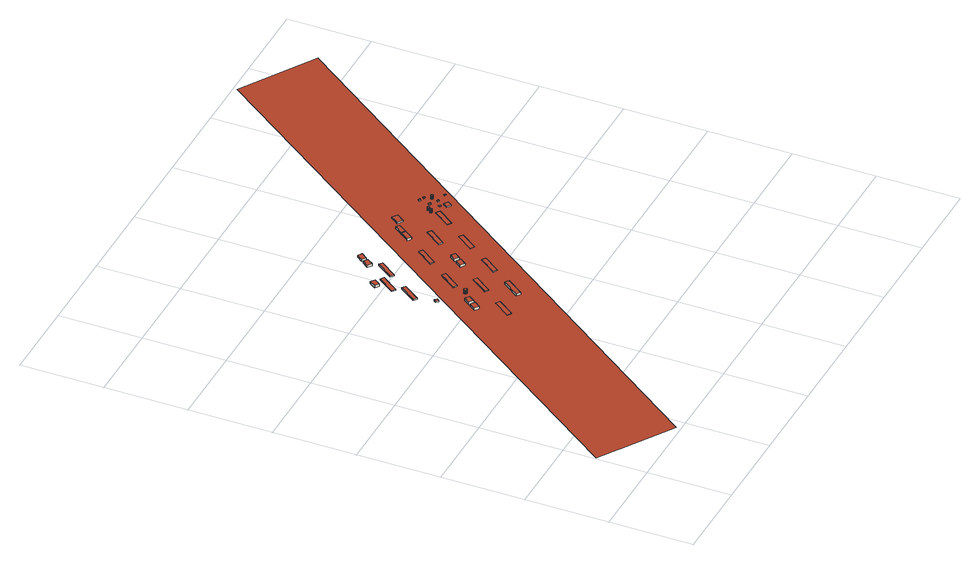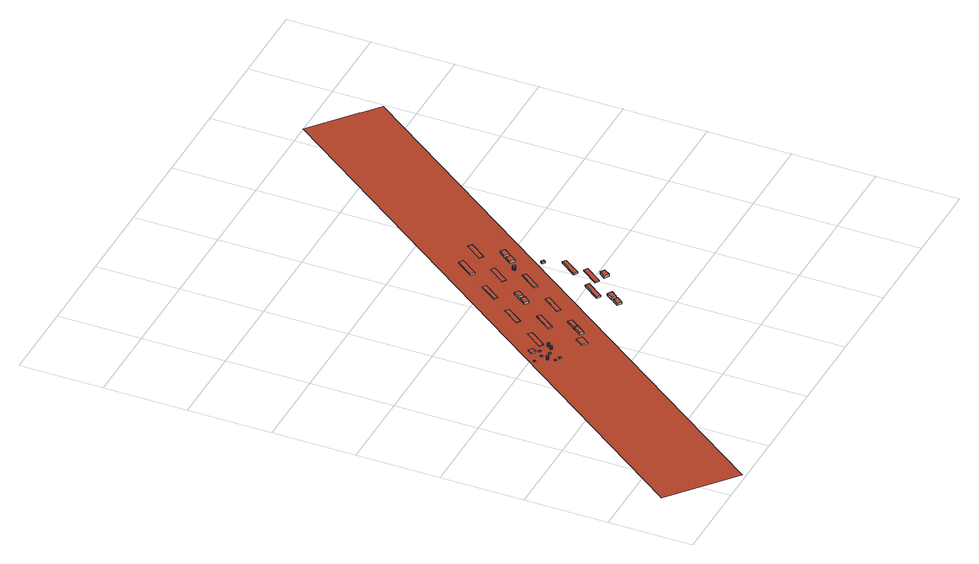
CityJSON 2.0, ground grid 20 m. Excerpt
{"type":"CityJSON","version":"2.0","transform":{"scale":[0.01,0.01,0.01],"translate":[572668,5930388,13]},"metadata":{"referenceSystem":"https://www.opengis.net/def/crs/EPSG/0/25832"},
"CityObjects":{
"building1":{"type":"Building","attributes":{"Grundfläche 2D":"14176.517365","Grundhöhe NN":"4.677"},"children":["building1-1","building1-2","building1-3","building1-4","building1-5","building1-6","building1-7","building1-8","building1-9","building1-10","building1-11","building1-12","building1-13","building1-14","building1-15","building1-16","building1-17","building1-18","building1-19","building1-20","building1-21","building1-22","building1-23","building1-24","building1-25","building1-26","building1-27","building1-28","building1-29","building1-30","building1-31","building1-32","building1-33","building1-34"],"geometry":[{"type":"MultiSurface","lod":"3","boundaries":[[[0,1,2,3,4,5,6,7]]],"semantics":{"surfaces":[{"type":"RoofSurface"}],"values":[0]}}]},
"building1-1":{"type":"BuildingInstallation","parents":["building1"],"geometry":[{"type":"MultiSurface","lod":"3","boundaries":[[[8,9,10,11]],[[11,10,12,13]],[[8,11,13,14]],[[9,8,14,15]],[[10,9,15,12]]],"semantics":{"surfaces":[{"type":"RoofSurface"},{"type":"WallSurface"}],"values":[0,1,1,1,1]}}]},
"building1-2":{"type":"BuildingInstallation","parents":["building1"],"geometry":[{"type":"MultiSurface","lod":"3","boundaries":[[[16,17,18,19]],[[19,18,20,21]],[[16,19,21,22]],[[17,16,22,23]],[[18,17,23,20]]],"semantics":{"surfaces":[{"type":"RoofSurface"},{"type":"WallSurface"}],"values":[0,1,1,1,1]}}]},
"building1-3":{"type":"BuildingInstallation","parents":["building1"],"geometry":[{"type":"MultiSurface","lod":"3","boundaries":[[[24,25,26,27]],[[27,26,28,29]],[[24,27,29,30]],[[25,24,30,31]],[[26,25,31,28]]],"semantics":{"surfaces":[{"type":"RoofSurface"},{"type":"WallSurface"}],"values":[0,1,1,1,1]}}]},
"building1-4":{"type":"BuildingInstallation","parents":["building1"],"geometry":[{"type":"MultiSurface","lod":"3","boundaries":[[[32,33,34,35,36]],[[34,33,37,38]],[[35,34,38,39]],[[36,35,39,40]],[[37,33,32,36,40,41]]],"semantics":{"surfaces":[{"type":"RoofSurface"},{"type":"WallSurface"}],"values":[0,1,1,1,1]}}]},
"building1-5":{"type":"BuildingInstallation","parents":["building1"],"geometry":[{"type":"MultiSurface","lod":"3","boundaries":[[[42,43,44,45]],[[45,44,46,47]],[[42,45,47,48]],[[43,42,48,49]],[[44,43,49,46]]],"semantics":{"surfaces":[{"type":"RoofSurface"},{"type":"WallSurface"}],"values":[0,1,1,1,1]}}]},
"building1-6":{"type":"BuildingInstallation","parents":["building1"],"geometry":[{"type":"MultiSurface","lod":"3","boundaries":[[[50,51,52,53,54]],[[55,56,50,54]],[[56,57,51,50]],[[57,58,52,51]],[[58,59,55,54,53,52]]],"semantics":{"surfaces":[{"type":"RoofSurface"},{"type":"WallSurface"}],"values":[0,1,1,1,1]}}]},
"building1-7":{"type":"BuildingInstallation","parents":["building1"],"geometry":[{"type":"MultiSurface","lod":"3","boundaries":[[[60,61,62,63,64,65,66,67,68,69,70,71,72,73,74,75,76,77,78,79,80,81,82,83,84,85,86,87,88,89,90,91,92,93,94,95,96,97,98,99,100,101,102,103,104,105,106,107]],[[69,68,108,109]],[[70,69,109,110]],[[71,70,110,111]],[[72,71,111,112]],[[67,66,113,114]],[[68,67,114,108]],[[73,72,112,115]],[[74,73,115,116]],[[75,74,116,117]],[[76,75,117,118]],[[77,76,118,119]],[[78,77,119,120]],[[79,78,120,121]],[[80,79,121,122]],[[81,80,122,123]],[[82,81,123,124]],[[83,82,124,125]],[[84,83,125,126]],[[85,84,126,127]],[[86,85,127,128]],[[87,86,128,129]],[[88,87,129,130]],[[89,88,130,131]],[[90,89,131,132]],[[91,90,132,133]],[[92,91,133,134]],[[93,92,134,135]],[[94,93,135,136]],[[95,94,136,137]],[[96,95,137,138]],[[97,96,138,139]],[[98,97,139,140]],[[99,98,140,141]],[[100,99,141,142]],[[101,100,142,143]],[[102,101,143,144]],[[103,102,144,145]],[[104,103,145,146]],[[105,104,146,147]],[[106,105,147,148]],[[107,106,148,149]],[[60,107,149,150]],[[61,60,150,151]],[[62,61,151,152]],[[63,62,152,153]],[[64,63,153,154]],[[65,64,154,155]],[[66,65,155,113]]],"semantics":{"surfaces":[{"type":"RoofSurface"},{"type":"WallSurface"}],"values":[0,1,1,1,1,1,1,1,1,1,1,1,1,1,1,1,1,1,1,1,1,1,1,1,1,1,1,1,1,1,1,1,1,1,1,1,1,1,1,1,1,1,1,1,1,1,1,1,1]}}]},
"building1-8":{"type":"BuildingInstallation","parents":["building1"],"geometry":[{"type":"MultiSurface","lod":"3","boundaries":[[[156,157,158,159]],[[159,158,160,161]],[[156,159,161,162]],[[157,156,162,163]],[[158,157,163,160]]],"semantics":{"surfaces":[{"type":"RoofSurface"},{"type":"WallSurface"}],"values":[0,1,1,1,1]}}]},
"building1-9":{"type":"BuildingInstallation","parents":["building1"],"geometry":[{"type":"MultiSurface","lod":"3","boundaries":[[[164,165,166,167]],[[167,166,168,169]],[[164,167,169,170]],[[165,164,170,171]],[[166,165,171,168]]],"semantics":{"surfaces":[{"type":"RoofSurface"},{"type":"WallSurface"}],"values":[0,1,1,1,1]}}]},
"building1-10":{"type":"BuildingInstallation","parents":["building1"],"geometry":[{"type":"MultiSurface","lod":"3","boundaries":[[[172,173,174,175]],[[175,174,176,177]],[[172,175,177,178]],[[173,172,178,179]],[[174,173,179,176]]],"semantics":{"surfaces":[{"type":"RoofSurface"},{"type":"WallSurface"}],"values":[0,1,1,1,1]}}]},
"building1-11":{"type":"BuildingInstallation","parents":["building1"],"geometry":[{"type":"MultiSurface","lod":"3","boundaries":[[[180,181,182,183]],[[183,182,184,185]],[[180,183,185,186]],[[181,180,186,187]],[[182,181,187,184]]],"semantics":{"surfaces":[{"type":"RoofSurface"},{"type":"WallSurface"}],"values":[0,1,1,1,1]}}]},
"building1-12":{"type":"BuildingInstallation","parents":["building1"],"geometry":[{"type":"MultiSurface","lod":"3","boundaries":[[[188,189,190,191]],[[191,190,192,193]],[[188,191,193,194]],[[189,188,194,195]],[[190,189,195,192]]],"semantics":{"surfaces":[{"type":"RoofSurface"},{"type":"WallSurface"}],"values":[0,1,1,1,1]}}]},
"building1-13":{"type":"BuildingInstallation","parents":["building1"],"geometry":[{"type":"MultiSurface","lod":"3","boundaries":[[[196,197,198,199]],[[199,198,200,201]],[[196,199,201,202]],[[197,196,202,203]],[[198,197,203,200]]],"semantics":{"surfaces":[{"type":"RoofSurface"},{"type":"WallSurface"}],"values":[0,1,1,1,1]}}]},
"building1-14":{"type":"BuildingInstallation","parents":["building1"],"geometry":[{"type":"MultiSurface","lod":"3","boundaries":[[[204,205,206,207,208]],[[206,205,209,210]],[[207,206,210,211]],[[208,207,211,212]],[[209,205,204,208,212,213]]],"semantics":{"surfaces":[{"type":"RoofSurface"},{"type":"WallSurface"}],"values":[0,1,1,1,1]}}]},
"building1-15":{"type":"BuildingInstallation","parents":["building1"],"geometry":[{"type":"MultiSurface","lod":"3","boundaries":[[[214,215,216,217]],[[218,219,215,214]],[[219,220,216,215]],[[220,221,217,216]],[[221,218,214,217]]],"semantics":{"surfaces":[{"type":"RoofSurface"},{"type":"WallSurface"}],"values":[0,1,1,1,1]}}]},
"building1-16":{"type":"BuildingInstallation","parents":["building1"],"geometry":[{"type":"MultiSurface","lod":"3","boundaries":[[[222,223,224,225]],[[225,224,226,227]],[[222,225,227,228]],[[223,222,228,229]],[[224,223,229,226]]],"semantics":{"surfaces":[{"type":"RoofSurface"},{"type":"WallSurface"}],"values":[0,1,1,1,1]}}]},
"building1-17":{"type":"BuildingInstallation","parents":["building1"],"geometry":[{"type":"MultiSurface","lod":"3","boundaries":[[[230,231,232,233]],[[233,232,234,235]],[[230,233,235,236]],[[231,230,236,237]],[[232,231,237,234]]],"semantics":{"surfaces":[{"type":"RoofSurface"},{"type":"WallSurface"}],"values":[0,1,1,1,1]}}]},
"building1-18":{"type":"BuildingInstallation","parents":["building1"],"geometry":[{"type":"MultiSurface","lod":"3","boundaries":[[[238,239,240,241,242]],[[240,239,243,244]],[[241,240,244,245]],[[242,241,245,246]],[[243,239,238,242,246,247]]],"semantics":{"surfaces":[{"type":"RoofSurface"},{"type":"WallSurface"}],"values":[0,1,1,1,1]}}]},
"building1-19":{"type":"BuildingInstallation","parents":["building1"],"geometry":[{"type":"MultiSurface","lod":"3","boundaries":[[[248,249,250,251]],[[252,253,251,250]],[[253,254,248,251]],[[249,248,254,255]],[[250,249,255,252]]],"semantics":{"surfaces":[{"type":"RoofSurface"},{"type":"WallSurface"}],"values":[0,1,1,1,1]}}]},
"building1-20":{"type":"BuildingInstallation","parents":["building1"],"geometry":[{"type":"MultiSurface","lod":"3","boundaries":[[[256,257,258,259]],[[259,258,260,261]],[[256,259,261,262]],[[257,256,262,263]],[[258,257,263,260]]],"semantics":{"surfaces":[{"type":"RoofSurface"},{"type":"WallSurface"}],"values":[0,1,1,1,1]}}]},
"building1-21":{"type":"BuildingInstallation","parents":["building1"],"geometry":[{"type":"MultiSurface","lod":"3","boundaries":[[[264,265,266,267]],[[267,266,268,269]],[[264,267,269,270]],[[265,264,270,271]],[[266,265,271,268]]],"semantics":{"surfaces":[{"type":"RoofSurface"},{"type":"WallSurface"}],"values":[0,1,1,1,1]}}]},
"building1-22":{"type":"BuildingInstallation","parents":["building1"],"geometry":[{"type":"MultiSurface","lod":"3","boundaries":[[[272,273,274,275]],[[275,274,276,277]],[[272,275,277,278]],[[273,272,278,279]],[[274,273,279,276]]],"semantics":{"surfaces":[{"type":"RoofSurface"},{"type":"WallSurface"}],"values":[0,1,1,1,1]}}]},
"building1-23":{"type":"BuildingInstallation","parents":["building1"],"geometry":[{"type":"MultiSurface","lod":"3","boundaries":[[[280,281,282,283]],[[283,282,284,285]],[[280,283,285,286]],[[281,280,286,287]],[[282,281,287,284]]],"semantics":{"surfaces":[{"type":"RoofSurface"},{"type":"WallSurface"}],"values":[0,1,1,1,1]}}]},
"building1-24":{"type":"BuildingInstallation","parents":["building1"],"geometry":[{"type":"MultiSurface","lod":"3","boundaries":[[[288,289,290,291]],[[291,290,292,293]],[[288,291,293,294]],[[289,288,294,295]],[[290,289,295,292]]],"semantics":{"surfaces":[{"type":"RoofSurface"},{"type":"WallSurface"}],"values":[0,1,1,1,1]}}]},
"building1-25":{"type":"BuildingInstallation","parents":["building1"],"geometry":[{"type":"MultiSurface","lod":"3","boundaries":[[[296,297,298,299,300,301,302,303,304,305,306,307,308,309,310,311,312,313,314,315,316,317,318,319,320,321,322,323,324,325,326,327,328,329,330,331,332,333,334]],[[299,298,335,336]],[[300,299,336,337]],[[296,334,338,339]],[[297,296,339,340]],[[298,297,340,335]],[[301,300,337,341]],[[302,301,341,342]],[[303,302,342,343]],[[304,303,343,344]],[[305,304,344,345]],[[306,305,345,346]],[[307,306,346,347]],[[308,307,347,348]],[[309,308,348,349]],[[310,309,349,350]],[[311,310,350,351]],[[312,311,351,352]],[[313,312,352,353]],[[314,313,353,354]],[[315,314,354,355]],[[316,315,355,356]],[[317,316,356,357]],[[318,317,357,358]],[[319,318,358,359]],[[320,319,359,360]],[[321,320,360,361]],[[322,321,361,362]],[[323,322,362,363]],[[324,323,363,364]],[[325,324,364,365]],[[326,325,365,366]],[[327,326,366,367]],[[328,327,367,368]],[[329,328,368,369]],[[330,329,369,370]],[[331,330,370,371]],[[332,331,371,372]],[[333,332,372,373]],[[334,333,373,338]]],"semantics":{"surfaces":[{"type":"RoofSurface"},{"type":"WallSurface"}],"values":[0,1,1,1,1,1,1,1,1,1,1,1,1,1,1,1,1,1,1,1,1,1,1,1,1,1,1,1,1,1,1,1,1,1,1,1,1,1,1,1]}}]},
"building1-26":{"type":"BuildingInstallation","parents":["building1"],"geometry":[{"type":"MultiSurface","lod":"3","boundaries":[[[374,375,376,377,378,379,380,381,382,383,384,385,386,387,388,389,390,391,392,393,394,395,396,397,398,399,400,401,402,403,404,405,406,407,408,409,410,411,412,413,414,415,416,417,418,419,420,421,422,423,424,425,426,427,428,429,430,431,432,433,434,435,436,437,438,439,440,441,442,443,444,445]],[[446,447,378,377]],[[447,448,379,378]],[[449,450,444,443]],[[450,451,445,444]],[[451,452,453,375,374,445]],[[453,454,446,377,376,375]],[[448,455,380,379]],[[455,456,381,380]],[[456,457,382,381]],[[457,458,383,382]],[[458,459,384,383]],[[459,460,385,384]],[[460,461,386,385]],[[461,462,387,386]],[[462,463,388,387]],[[463,464,389,388]],[[464,465,390,389]],[[465,466,391,390]],[[466,467,468,393,392,391]],[[468,469,394,393]],[[469,470,395,394]],[[470,471,396,395]],[[471,472,397,396]],[[472,473,398,397]],[[473,474,399,398]],[[474,475,400,399]],[[475,476,401,400]],[[476,477,402,401]],[[477,478,479,404,403,402]],[[479,480,405,404]],[[480,481,406,405]],[[481,482,407,406]],[[482,483,408,407]],[[483,484,409,408]],[[484,485,410,409]],[[485,486,411,410]],[[486,487,412,411]],[[487,488,489,414,413,412]],[[490,491,416,415]],[[489,490,415,414]],[[491,492,493,418,417,416]],[[493,494,419,418]],[[494,495,420,419]],[[495,496,421,420]],[[496,497,422,421]],[[497,498,423,422]],[[498,499,500,425,424,423]],[[500,501,426,425]],[[501,502,427,426]],[[502,503,428,427]],[[503,504,429,428]],[[504,505,430,429]],[[505,506,431,430]],[[506,507,432,431]],[[507,508,433,432]],[[509,510,435,434]],[[508,509,434,433]],[[510,511,436,435]],[[511,512,437,436]],[[512,513,438,437]],[[513,514,439,438]],[[514,515,440,439]],[[515,516,441,440]],[[516,517,442,441]],[[517,449,443,442]]],"semantics":{"surfaces":[{"type":"RoofSurface"},{"type":"WallSurface"}],"values":[0,1,1,1,1,1,1,1,1,1,1,1,1,1,1,1,1,1,1,1,1,1,1,1,1,1,1,1,1,1,1,1,1,1,1,1,1,1,1,1,1,1,1,1,1,1,1,1,1,1,1,1,1,1,1,1,1,1,1,1,1,1,1,1,1,1]}}]},
"building1-27":{"type":"BuildingInstallation","parents":["building1"],"geometry":[{"type":"MultiSurface","lod":"3","boundaries":[[[518,519,520,521]],[[522,523,519,518]],[[523,524,520,519]],[[524,525,521,520]],[[525,522,518,521]]],"semantics":{"surfaces":[{"type":"RoofSurface"},{"type":"WallSurface"}],"values":[0,1,1,1,1]}}]},
"building1-28":{"type":"BuildingInstallation","parents":["building1"],"geometry":[{"type":"MultiSurface","lod":"3","boundaries":[[[526,527,528,529]],[[529,528,530,531]],[[526,529,531,532]],[[527,526,532,533]],[[528,527,533,530]]],"semantics":{"surfaces":[{"type":"RoofSurface"},{"type":"WallSurface"}],"values":[0,1,1,1,1]}}]},
"building1-29":{"type":"BuildingInstallation","parents":["building1"],"geometry":[{"type":"MultiSurface","lod":"3","boundaries":[[[534,535,536,537]],[[537,536,538,539]],[[534,537,539,540]],[[535,534,540,541]],[[536,535,541,538]]],"semantics":{"surfaces":[{"type":"RoofSurface"},{"type":"WallSurface"}],"values":[0,1,1,1,1]}}]},
"building1-30":{"type":"BuildingInstallation","parents":["building1"],"geometry":[{"type":"MultiSurface","lod":"3","boundaries":[[[542,543,544,545]],[[545,544,546,547]],[[542,545,547,548]],[[543,542,548,549]],[[544,543,549,546]]],"semantics":{"surfaces":[{"type":"RoofSurface"},{"type":"WallSurface"}],"values":[0,1,1,1,1]}}]},
"building1-31":{"type":"BuildingInstallation","parents":["building1"],"geometry":[{"type":"MultiSurface","lod":"3","boundaries":[[[550,551,552,553]],[[550,553,554,555]],[[553,552,556,554]],[[551,550,555,557]],[[552,551,557,556]]],"semantics":{"surfaces":[{"type":"RoofSurface"},{"type":"WallSurface"}],"values":[0,1,1,1,1]}}]},
"building1-32":{"type":"BuildingInstallation","parents":["building1"],"geometry":[{"type":"MultiSurface","lod":"3","boundaries":[[[558,559,560,561,562,563,564,565,566,567,568,569,570,571,572,573,574,575,576,577,578,579,580,581,582,583,584,585,586,587,588,589,590,591,592,593,594,595,596,597,598,599,600,601,602,603,604,605,606,607,608,609,610,611,612,613,614,615,616,617,618,619,620,621,622,623,624,625,626,627,628,629,630,631,632,633,634,635,636,637,638,639,640,641]],[[642,643,561,560]],[[643,644,562,561]],[[644,645,563,562]],[[645,646,564,563]],[[646,647,648,566,565,564]],[[648,649,567,566]],[[649,650,568,567]],[[650,651,569,568]],[[652,642,560,559]],[[651,653,570,569]],[[653,654,571,570]],[[654,655,572,571]],[[655,656,573,572]],[[656,657,574,573]],[[657,658,575,574]],[[658,659,576,575]],[[659,660,577,576]],[[660,661,578,577]],[[661,662,579,578]],[[662,663,580,579]],[[663,664,581,580]],[[664,665,582,581]],[[665,666,583,582]],[[666,667,584,583]],[[667,668,585,584]],[[668,669,586,585]],[[669,670,587,586]],[[670,671,588,587]],[[671,672,589,588]],[[672,673,590,589]],[[673,674,591,590]],[[674,675,592,591]],[[675,676,677,594,593,592]],[[677,678,595,594]],[[678,679,596,595]],[[679,680,597,596]],[[680,681,598,597]],[[681,682,599,598]],[[682,683,600,599]],[[683,684,601,600]],[[684,685,602,601]],[[685,686,603,602]],[[686,687,604,603]],[[687,688,605,604]],[[688,689,606,605]],[[689,690,691,608,607,606]],[[691,692,693,610,609,608]],[[693,694,611,610]],[[694,695,612,611]],[[695,696,613,612]],[[696,697,614,613]],[[697,698,615,614]],[[698,699,616,615]],[[699,700,617,616]],[[700,701,618,617]],[[701,702,703,620,619,618]],[[703,704,705,622,621,620]],[[705,706,623,622]],[[706,707,624,623]],[[707,708,625,624]],[[708,709,626,625]],[[709,710,627,626]],[[710,711,628,627]],[[711,712,629,628]],[[712,713,630,629]],[[713,714,631,630]],[[714,715,632,631]],[[715,716,633,632]],[[716,717,718,635,634,633]],[[718,719,720,637,636,635]],[[720,721,722,639,638,637]],[[722,723,640,639]],[[723,724,641,640]],[[724,725,558,641]],[[725,652,559,558]]],"semantics":{"surfaces":[{"type":"RoofSurface"},{"type":"WallSurface"}],"values":[0,1,1,1,1,1,1,1,1,1,1,1,1,1,1,1,1,1,1,1,1,1,1,1,1,1,1,1,1,1,1,1,1,1,1,1,1,1,1,1,1,1,1,1,1,1,1,1,1,1,1,1,1,1,1,1,1,1,1,1,1,1,1,1,1,1,1,1,1,1,1,1,1,1,1,1]}}]},
"building1-33":{"type":"BuildingInstallation","parents":["building1"],"geometry":[{"type":"MultiSurface","lod":"3","boundaries":[[[726,727,728,729]],[[729,728,730,731]],[[726,729,731,732]],[[727,726,732,733]],[[728,727,733,730]]],"semantics":{"surfaces":[{"type":"RoofSurface"},{"type":"WallSurface"}],"values":[0,1,1,1,1]}}]},
"building1-34":{"type":"BuildingInstallation","parents":["building1"],"geometry":[{"type":"MultiSurface","lod":"3","boundaries":[[[734,735,736,737]],[[734,737,738,739]],[[736,735,740,741]],[[735,734,739,740]],[[737,736,741,738]]],"semantics":{"surfaces":[{"type":"RoofSurface"},{"type":"WallSurface"}],"values":[0,1,1,1,1]}}]}
},
"vertices":[
[1655,64,155],[10828,12718,155],[10839,12733,155],[9201,13915,42],[9189,13898,42],[46,1229,42],[475,919,72],[528,880,76],
[3986,6010,134],[3879,5864,134],[3976,5794,134],[4083,5939,134],[3976,5794,71],[4083,5939,71],[3986,6010,65],[3879,5864,65],
[4277,5532,109],[3980,5125,109],[4063,5064,109],[4360,5471,109],[4063,5064,99],[4360,5471,99],[4277,5532,94],[3980,5125,94],
[3824,6754,85],[3877,6714,85],[3915,6764,85],[3862,6805,85],[3915,6764,48],[3862,6805,51],[3824,6754,52],[3877,6714,48],
[4025,6062,134],[4121,5991,134],[4229,6136,134],[4131,6208,134],[4023,6063,134],[4121,5991,71],[4229,6136,72],[4131,6208,65],[4023,6063,65],[4025,6062,65],
[3950,7624,104],[3653,7217,104],[3736,7157,104],[4034,7563,104],[3736,7157,68],[4034,7563,68],[3950,7624,73],[3653,7217,74],
[3910,8229,161],[3811,8300,161],[3708,8157,161],[3708,8156,161],[3806,8086,161],[3806,8086,94],[3910,8229,94],[3811,8300,101],[3708,8157,101],[3708,8156,101],
[4425,6322,161],[4423,6327,161],[4420,6332,161],[4416,6336,161],[4411,6340,161],[4407,6343,161],[4402,6345,161],[4398,6346,161],[4393,6347,161],[4389,6348,161],[4384,6347,161],[4379,6347,161],[4374,6345,161],[4369,6343,161],[4364,6340,161],[4359,6336,161],[4355,6332,161],[4352,6327,161],[4349,6322,161],[4348,6317,161],[4347,6311,161],[4347,6306,161],[4347,6301,161],[4348,6296,161],[4349,6292,161],[4352,6288,161],[4354,6283,161],[4357,6279,161],[4361,6276,161],[4365,6272,161],[4370,6270,161],[4376,6268,161],[4382,6266,161],[4388,6266,161],[4393,6266,161],[4399,6267,161],[4404,6269,161],[4409,6272,161],[4413,6275,161],[4417,6278,161],[4420,6282,161],[4422,6285,161],[4424,6289,161],[4426,6294,161],[4428,6299,161],[4428,6305,161],[4428,6311,161],[4427,6316,161],[4393,6347,72],[4389,6348,72],[4384,6347,72],[4379,6347,71],[4374,6345,71],[4402,6345,73],[4398,6346,72],[4369,6343,71],[4364,6340,71],[4359,6336,71],[4355,6332,71],[4352,6327,71],[4349,6322,71],[4348,6317,71],[4347,6311,71],[4347,6306,71],[4347,6301,72],[4348,6296,72],[4349,6292,72],[4352,6288,72],[4354,6283,72],[4357,6279,73],[4361,6276,73],[4365,6272,73],[4370,6270,74],[4376,6268,74],[4382,6266,74],[4388,6266,75],[4393,6266,75],[4399,6267,75],[4404,6269,75],[4409,6272,75],[4413,6275,75],[4417,6278,76],[4420,6282,76],[4422,6285,76],[4424,6289,76],[4426,6294,75],[4428,6299,75],[4428,6305,75],[4428,6311,75],[4427,6316,75],[4425,6322,74],[4423,6327,74],[4420,6332,74],[4416,6336,73],[4411,6340,73],[4407,6343,73],
[4043,8177,111],[3746,7770,111],[3829,7709,111],[4127,8116,111],[3829,7709,81],[4127,8116,81],[4043,8177,87],[3746,7770,87],
[4969,5641,177],[4669,5231,177],[4760,5165,177],[5059,5575,177],[4760,5165,128],[5059,5575,128],[4969,5641,122],[4669,5231,121],
[4859,6338,113],[4562,5931,113],[4645,5870,113],[4942,6277,113],[4645,5870,99],[4942,6277,99],[4859,6338,94],[4562,5931,94],
[4751,7037,94],[4453,6630,94],[4536,6569,94],[4834,6976,94],[4536,6569,71],[4834,6976,71],[4751,7037,66],[4453,6630,66],
[4532,8432,104],[4235,8026,104],[4318,7965,104],[4616,8371,104],[4318,7965,68],[4616,8371,68],[4532,8432,73],[4235,8026,74],
[4453,8763,141],[4348,8615,141],[4443,8548,141],[4548,8695,141],[4443,8548,81],[4548,8695,81],[4453,8763,88],[4348,8615,87],
[4493,8817,141],[4586,8748,141],[4694,8893,141],[4598,8964,141],[4491,8818,141],[4586,8748,81],[4694,8893,81],[4598,8964,88],[4491,8818,88],[4493,8817,87],
[5263,6711,157],[5370,6860,157],[5274,6929,157],[5167,6779,157],[5263,6711,100],[5370,6860,100],[5274,6929,93],[5167,6779,93],
[5562,6449,144],[5264,6042,144],[5347,5981,144],[5645,6388,144],[5347,5981,128],[5645,6388,128],[5562,6449,122],[5264,6042,122],
[5335,7845,91],[5038,7438,91],[5121,7377,91],[5419,7784,91],[5121,7377,71],[5419,7784,72],[5335,7845,66],[5038,7438,66],
[5315,6982,157],[5405,6914,157],[5511,7056,157],[5417,7126,157],[5311,6985,157],[5405,6914,100],[5511,7056,100],[5417,7126,93],[5311,6985,93],[5315,6982,93],
[6145,7257,134],[5847,6850,134],[5931,6789,134],[6228,7196,134],[5931,6789,128],[6228,7196,128],[6145,7257,122],[5847,6850,122],
[5770,8442,122],[5624,8244,122],[5705,8184,122],[5851,8382,122],[5705,8184,71],[5851,8382,72],[5770,8442,66],[5624,8244,66],
[6028,7954,119],[5730,7547,119],[5814,7487,119],[6111,7893,119],[5814,7487,99],[6111,7893,100],[6028,7954,94],[5730,7547,94],
[5922,8656,122],[5778,8459,122],[5859,8400,122],[6002,8597,122],[5859,8400,71],[6002,8597,71],[5922,8656,66],[5778,8459,66],
[6225,8890,110],[6086,8698,110],[6207,8610,110],[6346,8802,110],[6207,8610,80],[6346,8802,80],[6225,8890,72],[6086,8698,72],
[6730,8069,141],[6432,7662,141],[6516,7601,141],[6813,8008,141],[6516,7601,128],[6813,8008,128],[6730,8069,122],[6432,7662,122],
[6727,8200,205],[6724,8202,205],[6719,8203,205],[6713,8202,205],[6708,8200,205],[6705,8199,205],[6702,8196,205],[6700,8194,205],[6698,8191,205],[6696,8188,205],[6695,8185,205],[6695,8182,205],[6695,8179,205],[6695,8173,205],[6697,8168,205],[6701,8164,205],[6705,8160,205],[6708,8158,205],[6711,8157,205],[6714,8156,205],[6717,8156,205],[6721,8156,205],[6724,8157,205],[6727,8158,205],[6730,8159,205],[6735,8163,205],[6738,8167,205],[6740,8172,205],[6741,8178,205],[6741,8181,205],[6741,8184,205],[6740,8187,205],[6739,8190,205],[6737,8193,205],[6734,8196,205],[6732,8197,205],[6732,8198,205],[6731,8199,205],[6729,8200,205],[6719,8203,117],[6713,8202,117],[6708,8200,117],[6729,8200,118],[6727,8200,118],[6724,8202,117],[6705,8199,117],[6702,8196,116],[6700,8194,116],[6698,8191,116],[6696,8188,116],[6695,8185,117],[6695,8182,117],[6695,8179,117],[6695,8173,117],[6697,8168,117],[6701,8164,118],[6705,8160,118],[6708,8158,118],[6711,8157,118],[6714,8156,118],[6717,8156,119],[6721,8156,119],[6724,8157,119],[6727,8158,119],[6730,8159,119],[6735,8163,119],[6738,8167,119],[6740,8172,119],[6741,8178,119],[6741,8181,119],[6741,8184,119],[6740,8187,119],[6739,8190,118],[6737,8193,118],[6734,8196,118],[6732,8197,118],[6732,8198,118],[6731,8199,118],
[6785,8297,186],[6784,8297,186],[6780,8298,186],[6778,8298,186],[6771,8297,186],[6770,8296,186],[6768,8296,186],[6767,8295,186],[6765,8294,186],[6764,8293,186],[6762,8292,186],[6759,8289,186],[6758,8287,186],[6757,8286,186],[6755,8283,186],[6754,8279,186],[6753,8278,186],[6753,8275,186],[6753,8274,186],[6752,8272,186],[6753,8270,186],[6753,8268,186],[6753,8266,186],[6753,8265,186],[6754,8263,186],[6754,8262,186],[6757,8256,186],[6758,8254,186],[6761,8251,186],[6763,8250,186],[6764,8249,186],[6767,8247,186],[6770,8246,186],[6772,8245,186],[6773,8245,186],[6776,8244,186],[6777,8244,186],[6781,8244,186],[6785,8245,186],[6786,8245,186],[6789,8246,186],[6790,8247,186],[6792,8247,186],[6794,8248,186],[6795,8249,186],[6797,8250,186],[6798,8251,186],[6799,8253,186],[6800,8254,186],[6804,8259,186],[6804,8261,186],[6806,8265,186],[6806,8267,186],[6806,8268,186],[6806,8270,186],[6806,8272,186],[6806,8273,186],[6806,8275,186],[6805,8277,186],[6805,8279,186],[6804,8281,186],[6804,8283,186],[6802,8286,186],[6799,8289,186],[6798,8290,186],[6796,8292,186],[6795,8293,186],[6794,8294,186],[6792,8295,186],[6790,8296,186],[6788,8296,186],[6787,8297,186],[6778,8298,117],[6771,8297,116],[6770,8296,116],[6790,8296,117],[6788,8296,117],[6787,8297,117],[6785,8297,117],[6784,8297,117],[6780,8298,117],[6768,8296,116],[6767,8295,116],[6765,8294,116],[6764,8293,116],[6762,8292,116],[6759,8289,116],[6758,8287,116],[6757,8286,116],[6755,8283,116],[6754,8279,116],[6753,8278,116],[6753,8275,116],[6753,8274,116],[6752,8272,116],[6753,8270,116],[6753,8268,116],[6753,8266,116],[6753,8265,117],[6754,8263,117],[6754,8262,117],[6757,8256,117],[6758,8254,117],[6761,8251,117],[6763,8250,118],[6764,8249,118],[6767,8247,118],[6770,8246,118],[6772,8245,118],[6773,8245,118],[6776,8244,118],[6777,8244,118],[6781,8244,119],[6785,8245,119],[6786,8245,119],[6789,8246,119],[6790,8247,119],[6792,8247,119],[6794,8248,119],[6795,8249,119],[6797,8250,119],[6798,8251,119],[6799,8253,119],[6800,8254,119],[6804,8259,119],[6804,8261,119],[6806,8265,119],[6806,8267,119],[6806,8268,119],[6806,8270,119],[6806,8272,119],[6806,8273,119],[6806,8275,119],[6805,8277,119],[6805,8279,119],[6804,8281,118],[6804,8283,118],[6802,8286,118],[6799,8289,118],[6798,8290,118],[6796,8292,118],[6795,8293,118],[6794,8294,118],[6792,8295,117],
[6985,8124,146],[6957,8087,146],[6993,8059,146],[7022,8095,146],[6985,8124,132],[6957,8087,132],[6993,8059,134],[7022,8095,134],
[7090,7867,172],[7159,7966,172],[7064,8033,172],[6995,7934,172],[7064,8033,138],[6995,7934,138],[7090,7867,145],[7159,7966,145],
[6976,8291,146],[7004,8329,146],[6964,8359,146],[6936,8321,146],[6964,8359,123],[6936,8321,123],[6976,8291,126],[7004,8329,126],
[7019,8559,144],[7047,8595,144],[7014,8621,144],[6986,8585,144],[7014,8621,117],[6986,8585,117],[7019,8559,119],[7047,8595,119],
[7145,8176,152],[7169,8210,152],[7135,8233,152],[7111,8200,152],[7111,8200,135],[7145,8176,137],[7135,8233,135],[7169,8210,137],
[7194,8392,215],[7192,8393,215],[7189,8394,215],[7185,8395,215],[7183,8395,215],[7182,8396,215],[7178,8396,215],[7176,8395,215],[7174,8395,215],[7172,8395,215],[7170,8394,215],[7166,8392,215],[7164,8391,215],[7162,8390,215],[7160,8388,215],[7159,8388,215],[7158,8387,215],[7156,8384,215],[7155,8383,215],[7153,8381,215],[7151,8377,215],[7151,8375,215],[7150,8373,215],[7149,8371,215],[7149,8369,215],[7149,8368,215],[7149,8366,215],[7149,8365,215],[7149,8362,215],[7150,8359,215],[7151,8355,215],[7151,8353,215],[7152,8352,215],[7153,8350,215],[7154,8349,215],[7155,8347,215],[7156,8346,215],[7157,8344,215],[7159,8342,215],[7160,8341,215],[7162,8340,215],[7165,8339,215],[7166,8338,215],[7169,8337,215],[7170,8336,215],[7171,8336,215],[7174,8335,215],[7176,8335,215],[7179,8335,215],[7181,8335,215],[7183,8335,215],[7185,8335,215],[7187,8336,215],[7189,8336,215],[7191,8337,215],[7192,8338,215],[7194,8338,215],[7195,8339,215],[7197,8341,215],[7200,8343,215],[7202,8345,215],[7204,8347,215],[7204,8348,215],[7205,8350,215],[7206,8351,215],[7207,8353,215],[7208,8355,215],[7208,8357,215],[7209,8359,215],[7210,8363,215],[7210,8367,215],[7209,8371,215],[7209,8372,215],[7208,8376,215],[7207,8377,215],[7206,8380,215],[7205,8382,215],[7204,8383,215],[7202,8385,215],[7201,8387,215],[7199,8388,215],[7198,8389,215],[7197,8390,215],[7195,8391,215],[7189,8394,132],[7185,8395,132],[7183,8395,132],[7182,8396,132],[7178,8396,131],[7176,8395,131],[7174,8395,131],[7172,8395,131],[7170,8394,131],[7166,8392,131],[7192,8393,132],[7164,8391,131],[7162,8390,131],[7160,8388,131],[7159,8388,131],[7158,8387,131],[7156,8384,131],[7155,8383,131],[7153,8381,131],[7151,8377,131],[7151,8375,131],[7150,8373,131],[7149,8371,131],[7149,8369,131],[7149,8368,131],[7149,8366,131],[7149,8365,131],[7149,8362,131],[7150,8359,131],[7151,8355,132],[7151,8353,132],[7152,8352,132],[7153,8350,132],[7154,8349,132],[7155,8347,132],[7156,8346,132],[7157,8344,132],[7159,8342,132],[7160,8341,132],[7162,8340,133],[7165,8339,133],[7166,8338,133],[7169,8337,133],[7170,8336,133],[7171,8336,133],[7174,8335,133],[7176,8335,133],[7179,8335,134],[7181,8335,134],[7183,8335,134],[7185,8335,134],[7187,8336,134],[7189,8336,134],[7191,8337,134],[7192,8338,134],[7194,8338,134],[7195,8339,134],[7197,8341,134],[7200,8343,134],[7202,8345,134],[7204,8347,134],[7204,8348,134],[7205,8350,134],[7206,8351,134],[7207,8353,134],[7208,8355,134],[7208,8357,134],[7209,8359,134],[7210,8363,134],[7210,8367,134],[7209,8371,134],[7209,8372,134],[7208,8376,134],[7207,8377,133],[7206,8380,133],[7205,8382,133],[7204,8383,133],[7202,8385,133],[7201,8387,133],[7199,8388,133],[7198,8389,133],[7197,8390,132],[7195,8391,132],[7194,8392,132],
[7141,8506,144],[7167,8542,144],[7131,8567,144],[7105,8530,144],[7131,8567,124],[7105,8530,124],[7141,8506,126],[7167,8542,126],
[7386,8178,163],[7364,8146,163],[7393,8125,163],[7416,8157,163],[7416,8157,150],[7386,8178,148],[7364,8146,148],[7393,8125,150]
]}
